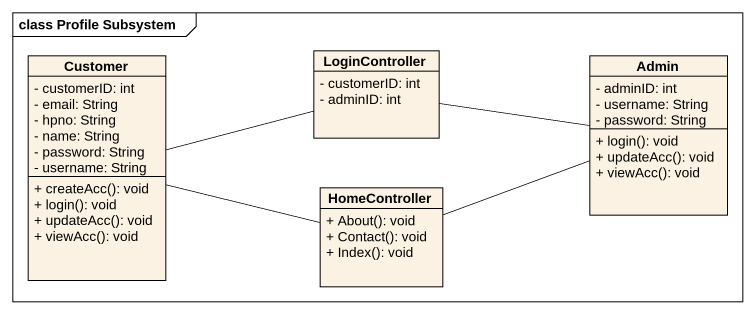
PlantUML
@startuml
mainframe class Profile Subsystem
hide circle
hide empty members
skinparam classAttributeIconSize 0
class Customer {
  - customerID: int
  - email: String
  - hpno: String
  - name: String
  - password: String
  - username: String
  + createAcc(): void
  + login(): void
  + updateAcc(): void
  + viewAcc(): void
}
class LoginController {
  - customerID: int
  - adminID: int
}
class Admin {
  - adminID: int
  - username: String
  - password: String
  + login(): void
  + updateAcc(): void
  + viewAcc(): void
}
class HomeController {
  + About(): void
  + Contact(): void
  + Index(): void
}
LoginController -left- Customer
LoginController -right- Admin
HomeController -left- Customer
HomeController -right- Admin
@enduml
